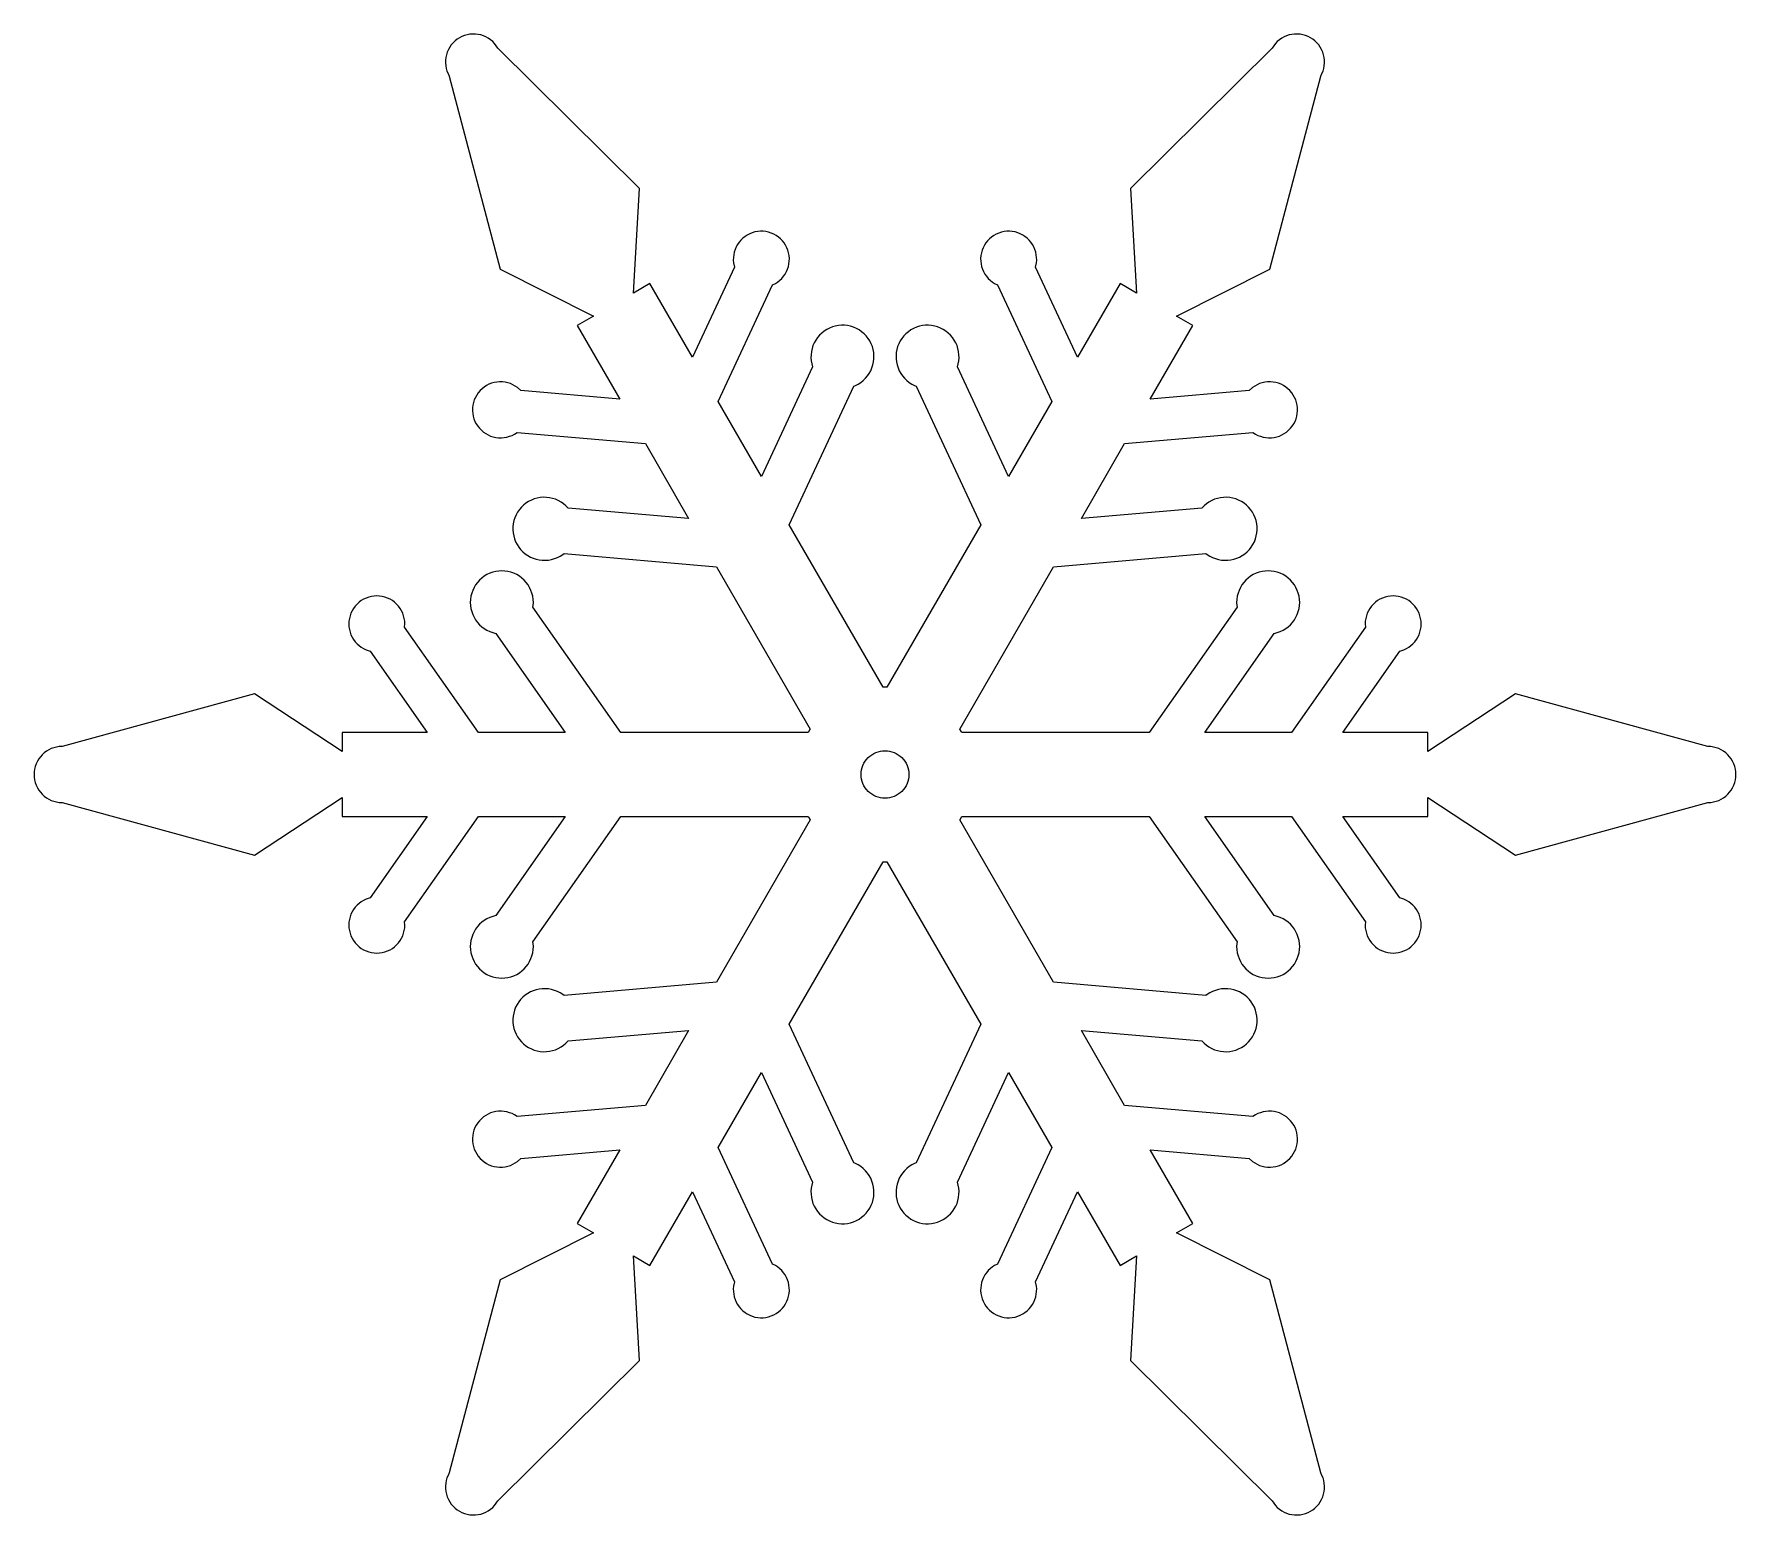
# Model space of a CAD drawing. Header units: millimetres. Extents: x -250 to 250, y -218 to 218.
import ezdxf

# ---------------------------------------------------------------- set-up
doc = ezdxf.new("R2010")
doc.units = ezdxf.units.MM
doc.layers.add('CUT_INNER', color=5, linetype='Continuous')
doc.layers.add('CUT_OUTER', color=1, linetype='Continuous')

msp = doc.modelspace()

# ---------------------------------------------------------------- linework, layer by layer
at = {"layer": 'CUT_INNER'}
msp.add_lwpolyline([(6.97, 0.69), (7, 0), (6.97, -0.69), (6.87, -1.37), (6.7, -2.03), (6.47, -2.68), (6.17, -3.3), (5.82, -3.89), (5.41, -4.44), (4.95, -4.95), (4.44, -5.41), (3.89, -5.82), (3.3, -6.17), (2.68, -6.47), (2.03, -6.7), (1.37, -6.87), (0.69, -6.97), (0, -7), (-0.69, -6.97), (-1.37, -6.87), (-2.03, -6.7), (-2.68, -6.47), (-3.3, -6.17), (-3.89, -5.82), (-4.44, -5.41), (-4.95, -4.95), (-5.41, -4.44), (-5.82, -3.89), (-6.17, -3.3), (-6.47, -2.68), (-6.7, -2.03), (-6.87, -1.37), (-6.97, -0.69), (-7, 0), (-6.97, 0.69), (-6.87, 1.37), (-6.7, 2.03), (-6.47, 2.68), (-6.17, 3.3), (-5.82, 3.89), (-5.41, 4.44), (-4.95, 4.95), (-4.44, 5.41), (-3.89, 5.82), (-3.3, 6.17), (-2.68, 6.47), (-2.03, 6.7), (-1.37, 6.87), (-0.69, 6.97), (0, 7), (0.69, 6.97), (1.37, 6.87), (2.03, 6.7), (2.68, 6.47), (3.3, 6.17), (3.89, 5.82), (4.44, 5.41), (4.95, 4.95), (5.41, 4.44), (5.82, 3.89), (6.17, 3.3), (6.47, 2.68), (6.7, 2.03), (6.87, 1.37), (6.97, 0.69)], close=True, dxfattribs=at)
at = {"layer": 'CUT_OUTER'}
msp.add_lwpolyline([(11.89, -132.01), (12.8, -132.02), (13.7, -131.95), (14.6, -131.79), (15.47, -131.54), (16.31, -131.2), (17.12, -130.79), (17.89, -130.29), (18.6, -129.73), (19.25, -129.1), (19.84, -128.4), (20.36, -127.66), (20.8, -126.86), (21.16, -126.03), (21.44, -125.16), (21.63, -124.28), (21.73, -123.37), (21.75, -122.46), (21.67, -121.56), (21.51, -120.67), (21.26, -119.79), (36.29, -87.55), (49.02, -109.6), (33.03, -143.88), (32.21, -144.29), (31.54, -144.72), (30.9, -145.23), (30.32, -145.79), (29.8, -146.4), (29.34, -147.07), (28.95, -147.77), (28.63, -148.51), (28.38, -149.28), (28.21, -150.07), (28.12, -150.88), (28.1, -151.68), (28.17, -152.49), (28.31, -153.28), (28.54, -154.06), (28.83, -154.81), (29.2, -155.53), (29.64, -156.21), (30.14, -156.84), (30.7, -157.42), (31.32, -157.94), (31.98, -158.4), (32.69, -158.8), (33.43, -159.12), (34.2, -159.36), (34.99, -159.53), (35.79, -159.63), (36.6, -159.64), (37.4, -159.57), (38.2, -159.43), (38.98, -159.21), (39.73, -158.91), (40.45, -158.54), (41.12, -158.1), (41.76, -157.6), (42.34, -157.04), (42.86, -156.42), (43.32, -155.76), (43.71, -155.05), (44.03, -154.31), (44.28, -153.54), (44.45, -152.75), (44.54, -151.95), (44.56, -151.14), (44.49, -150.34), (44.22, -149.1), (56.55, -122.65), (69.04, -144.27), (73.88, -141.48), (72.1, -172.21), (113.76, -213.49), (114.19, -214.17), (114.7, -214.81), (115.26, -215.39), (115.87, -215.91), (116.54, -216.37), (117.24, -216.76), (117.99, -217.08), (118.75, -217.33), (119.54, -217.5), (120.35, -217.59), (121.15, -217.6), (121.96, -217.54), (122.75, -217.39), (123.53, -217.17), (124.28, -216.88), (125, -216.51), (125.68, -216.07), (126.31, -215.57), (126.89, -215), (127.41, -214.39), (127.87, -213.72), (128.27, -213.02), (128.59, -212.28), (128.83, -211.51), (129.01, -210.72), (129.1, -209.92), (129.11, -209.11), (129.04, -208.3), (128.9, -207.51), (128.68, -206.73), (128.38, -205.98), (128.01, -205.26), (113.08, -148.54), (85.59, -134.72), (90.42, -131.93), (77.94, -110.3), (107.02, -112.85), (107.95, -113.7), (108.62, -114.16), (109.32, -114.55), (110.06, -114.87), (110.83, -115.12), (111.62, -115.29), (112.42, -115.38), (113.23, -115.4), (114.04, -115.33), (114.83, -115.18), (115.61, -114.96), (116.36, -114.67), (117.08, -114.3), (117.76, -113.86), (118.39, -113.36), (118.97, -112.8), (119.49, -112.18), (119.95, -111.52), (120.34, -110.81), (120.67, -110.07), (120.91, -109.3), (121.08, -108.51), (121.18, -107.71), (121.19, -106.9), (121.12, -106.1), (120.98, -105.3), (120.76, -104.52), (120.46, -103.77), (120.09, -103.05), (119.65, -102.38), (119.15, -101.74), (118.59, -101.16), (117.97, -100.64), (117.31, -100.18), (116.6, -99.79), (115.86, -99.47), (115.09, -99.22), (114.3, -99.05), (113.5, -98.96), (112.69, -98.94), (111.89, -99.01), (111.09, -99.15), (110.32, -99.38), (109.57, -99.67), (108.85, -100.04), (108.08, -100.55), (70.4, -97.25), (57.68, -75.21), (93.11, -78.31), (93.74, -78.96), (94.44, -79.55), (95.18, -80.07), (95.98, -80.51), (96.81, -80.87), (97.68, -81.15), (98.57, -81.34), (99.47, -81.44), (100.38, -81.46), (101.28, -81.38), (102.18, -81.22), (103.05, -80.97), (103.9, -80.64), (104.7, -80.22), (105.47, -79.73), (106.18, -79.16), (106.83, -78.53), (107.42, -77.84), (107.94, -77.09), (108.38, -76.3), (108.74, -75.46), (109.02, -74.6), (109.21, -73.71), (109.31, -72.81), (109.33, -71.9), (109.25, -70.99), (109.09, -70.1), (108.84, -69.23), (108.51, -68.38), (108.09, -67.57), (107.6, -66.81), (107.04, -66.1), (106.4, -65.44), (105.71, -64.86), (104.96, -64.34), (104.17, -63.9), (103.34, -63.54), (102.47, -63.26), (101.58, -63.07), (100.68, -62.96), (99.77, -62.95), (98.87, -63.02), (97.97, -63.19), (97.1, -63.44), (96.25, -63.77), (95.44, -64.18), (94.68, -64.68), (94.29, -64.98), (49.51, -61.07), (21.97, -13.36), (22.05, -13.21), (22.55, -12.35), (77.64, -12.35), (103.42, -49.17), (103.35, -49.66), (103.31, -50.56), (103.35, -51.47), (103.49, -52.37), (103.71, -53.25), (104.01, -54.11), (104.4, -54.93), (104.87, -55.71), (105.41, -56.44), (106.02, -57.11), (106.69, -57.72), (107.42, -58.26), (108.2, -58.73), (109.02, -59.12), (109.88, -59.43), (110.76, -59.65), (111.66, -59.78), (112.57, -59.82), (113.47, -59.78), (114.37, -59.65), (115.25, -59.43), (116.11, -59.12), (116.93, -58.73), (117.71, -58.26), (118.44, -57.72), (119.11, -57.11), (119.72, -56.44), (120.27, -55.71), (120.73, -54.93), (121.12, -54.11), (121.43, -53.25), (121.65, -52.37), (121.78, -51.47), (121.83, -50.56), (121.78, -49.66), (121.65, -48.76), (121.43, -47.88), (121.12, -47.02), (120.73, -46.2), (120.27, -45.42), (119.72, -44.69), (119.11, -44.02), (118.44, -43.41), (117.71, -42.87), (116.93, -42.4), (116.11, -42.01), (115.25, -41.7), (114.37, -41.48), (93.97, -12.35), (119.42, -12.35), (141.12, -43.33), (141.06, -44.24), (141.1, -45.05), (141.22, -45.85), (141.42, -46.63), (141.69, -47.39), (142.03, -48.12), (142.45, -48.82), (142.93, -49.47), (143.47, -50.06), (144.07, -50.61), (144.72, -51.09), (145.41, -51.5), (146.14, -51.85), (146.9, -52.12), (147.69, -52.32), (148.49, -52.44), (149.29, -52.47), (150.1, -52.44), (150.9, -52.32), (151.68, -52.12), (152.44, -51.85), (153.17, -51.5), (153.87, -51.09), (154.51, -50.61), (155.11, -50.06), (155.66, -49.47), (156.14, -48.82), (156.55, -48.12), (156.9, -47.39), (157.17, -46.63), (157.37, -45.85), (157.48, -45.05), (157.52, -44.24), (157.48, -43.44), (157.37, -42.64), (157.17, -41.86), (156.9, -41.09), (156.55, -40.36), (156.14, -39.67), (155.66, -39.02), (155.11, -38.42), (154.51, -37.88), (153.87, -37.4), (153.17, -36.99), (152.44, -36.64), (151.24, -36.26), (134.49, -12.35), (159.47, -12.35), (159.47, -6.76), (185.19, -23.66), (241.77, -8.23), (242.58, -8.19), (243.38, -8.07), (244.16, -7.88), (244.92, -7.6), (245.65, -7.26), (246.34, -6.84), (246.99, -6.36), (247.59, -5.82), (248.13, -5.22), (248.61, -4.57), (249.03, -3.88), (249.37, -3.15), (249.65, -2.39), (249.84, -1.61), (249.96, -0.81), (250, 0), (249.96, 0.81), (249.84, 1.61), (249.65, 2.39), (249.37, 3.15), (249.03, 3.88), (248.61, 4.57), (248.13, 5.22), (247.59, 5.82), (246.99, 6.36), (246.34, 6.84), (245.65, 7.26), (244.92, 7.6), (244.16, 7.88), (243.38, 8.07), (242.58, 8.19), (241.77, 8.23), (185.19, 23.66), (159.47, 6.76), (159.47, 12.35), (134.49, 12.35), (151.24, 36.26), (152.44, 36.64), (153.17, 36.99), (153.87, 37.4), (154.51, 37.88), (155.11, 38.42), (155.66, 39.02), (156.14, 39.67), (156.55, 40.36), (156.9, 41.09), (157.17, 41.86), (157.37, 42.64), (157.48, 43.44), (157.52, 44.24), (157.48, 45.05), (157.37, 45.85), (157.17, 46.63), (156.9, 47.39), (156.55, 48.12), (156.14, 48.82), (155.66, 49.47), (155.11, 50.06), (154.51, 50.61), (153.87, 51.09), (153.17, 51.5), (152.44, 51.85), (151.68, 52.12), (150.9, 52.32), (150.1, 52.44), (149.29, 52.47), (148.49, 52.44), (147.69, 52.32), (146.9, 52.12), (146.14, 51.85), (145.41, 51.5), (144.72, 51.09), (144.07, 50.61), (143.47, 50.06), (142.93, 49.47), (142.45, 48.82), (142.03, 48.12), (141.69, 47.39), (141.42, 46.63), (141.22, 45.85), (141.1, 45.05), (141.06, 44.24), (141.12, 43.33), (119.42, 12.35), (93.97, 12.35), (114.37, 41.48), (115.25, 41.7), (116.11, 42.01), (116.93, 42.4), (117.71, 42.87), (118.44, 43.41), (119.11, 44.02), (119.72, 44.69), (120.27, 45.42), (120.73, 46.2), (121.12, 47.02), (121.43, 47.88), (121.65, 48.76), (121.78, 49.66), (121.83, 50.56), (121.78, 51.47), (121.65, 52.37), (121.43, 53.25), (121.12, 54.11), (120.73, 54.93), (120.27, 55.71), (119.72, 56.44), (119.11, 57.11), (118.44, 57.72), (117.71, 58.26), (116.93, 58.73), (116.11, 59.12), (115.25, 59.43), (114.37, 59.65), (113.47, 59.78), (112.57, 59.82), (111.66, 59.78), (110.76, 59.65), (109.88, 59.43), (109.02, 59.12), (108.2, 58.73), (107.42, 58.26), (106.69, 57.72), (106.02, 57.11), (105.41, 56.44), (104.87, 55.71), (104.4, 54.93), (104.01, 54.11), (103.71, 53.25), (103.49, 52.37), (103.35, 51.47), (103.31, 50.56), (103.35, 49.66), (103.42, 49.17), (77.64, 12.35), (22.55, 12.35), (22.47, 12.49), (21.97, 13.36), (49.51, 61.07), (94.29, 64.98), (94.68, 64.68), (95.44, 64.18), (96.25, 63.77), (97.1, 63.44), (97.97, 63.19), (98.87, 63.02), (99.77, 62.95), (100.68, 62.96), (101.58, 63.07), (102.47, 63.26), (103.34, 63.54), (104.17, 63.9), (104.96, 64.34), (105.71, 64.86), (106.4, 65.44), (107.04, 66.1), (107.6, 66.81), (108.09, 67.57), (108.51, 68.38), (108.84, 69.23), (109.09, 70.1), (109.25, 70.99), (109.33, 71.9), (109.31, 72.81), (109.21, 73.71), (109.02, 74.6), (108.74, 75.46), (108.38, 76.3), (107.94, 77.09), (107.42, 77.84), (106.83, 78.53), (106.18, 79.16), (105.47, 79.73), (104.7, 80.22), (103.9, 80.64), (103.05, 80.97), (102.18, 81.22), (101.28, 81.38), (100.38, 81.46), (99.47, 81.44), (98.57, 81.34), (97.68, 81.15), (96.81, 80.87), (95.98, 80.51), (95.18, 80.07), (94.44, 79.55), (93.74, 78.96), (93.11, 78.31), (57.68, 75.21), (70.4, 97.25), (108.08, 100.55), (108.85, 100.04), (109.57, 99.67), (110.32, 99.38), (111.09, 99.15), (111.89, 99.01), (112.69, 98.94), (113.5, 98.96), (114.3, 99.05), (115.09, 99.22), (115.86, 99.47), (116.6, 99.79), (117.31, 100.18), (117.97, 100.64), (118.59, 101.16), (119.15, 101.74), (119.65, 102.38), (120.09, 103.05), (120.46, 103.77), (120.76, 104.52), (120.98, 105.3), (121.12, 106.1), (121.19, 106.9), (121.18, 107.71), (121.08, 108.51), (120.91, 109.3), (120.67, 110.07), (120.34, 110.81), (119.95, 111.52), (119.49, 112.18), (118.97, 112.8), (118.39, 113.36), (117.76, 113.86), (117.08, 114.3), (116.36, 114.67), (115.61, 114.96), (114.83, 115.18), (114.04, 115.33), (113.23, 115.4), (112.42, 115.38), (111.62, 115.29), (110.83, 115.12), (110.06, 114.87), (109.32, 114.55), (108.62, 114.16), (107.95, 113.7), (107.02, 112.85), (77.94, 110.3), (90.42, 131.93), (85.59, 134.72), (113.08, 148.54), (128.01, 205.26), (128.38, 205.98), (128.68, 206.73), (128.9, 207.51), (129.04, 208.3), (129.11, 209.11), (129.1, 209.92), (129.01, 210.72), (128.83, 211.51), (128.59, 212.28), (128.27, 213.02), (127.87, 213.72), (127.41, 214.39), (126.89, 215), (126.31, 215.57), (125.68, 216.07), (125, 216.51), (124.28, 216.88), (123.53, 217.17), (122.75, 217.39), (121.96, 217.54), (121.15, 217.6), (120.35, 217.59), (119.54, 217.5), (118.75, 217.33), (117.99, 217.08), (117.24, 216.76), (116.54, 216.37), (115.87, 215.91), (115.26, 215.39), (114.7, 214.81), (114.19, 214.17), (113.76, 213.49), (72.1, 172.21), (73.88, 141.48), (69.04, 144.27), (56.55, 122.65), (44.22, 149.1), (44.49, 150.34), (44.56, 151.14), (44.54, 151.95), (44.45, 152.75), (44.28, 153.54), (44.03, 154.31), (43.71, 155.05), (43.32, 155.76), (42.86, 156.42), (42.34, 157.04), (41.76, 157.6), (41.12, 158.1), (40.45, 158.54), (39.73, 158.91), (38.98, 159.21), (38.2, 159.43), (37.4, 159.57), (36.6, 159.64), (35.79, 159.63), (34.99, 159.53), (34.2, 159.36), (33.43, 159.12), (32.69, 158.8), (31.98, 158.4), (31.32, 157.94), (30.7, 157.42), (30.14, 156.84), (29.64, 156.21), (29.2, 155.53), (28.83, 154.81), (28.54, 154.06), (28.31, 153.28), (28.17, 152.49), (28.1, 151.68), (28.12, 150.88), (28.21, 150.07), (28.38, 149.28), (28.63, 148.51), (28.95, 147.77), (29.34, 147.07), (29.8, 146.4), (30.32, 145.79), (30.9, 145.23), (31.54, 144.72), (32.21, 144.29), (33.03, 143.88), (49.02, 109.6), (36.29, 87.55), (21.26, 119.79), (21.51, 120.67), (21.67, 121.56), (21.75, 122.46), (21.73, 123.37), (21.63, 124.28), (21.44, 125.16), (21.16, 126.03), (20.8, 126.86), (20.36, 127.66), (19.84, 128.4), (19.25, 129.1), (18.6, 129.73), (17.89, 130.29), (17.12, 130.79), (16.31, 131.2), (15.47, 131.54), (14.6, 131.79), (13.7, 131.95), (12.8, 132.02), (11.89, 132.01), (10.98, 131.9), (10.1, 131.71), (9.23, 131.43), (8.4, 131.07), (7.6, 130.63), (6.86, 130.11), (6.16, 129.53), (5.53, 128.87), (4.97, 128.16), (4.47, 127.4), (4.06, 126.59), (3.72, 125.74), (3.48, 124.87), (3.31, 123.98), (3.24, 123.07), (3.25, 122.16), (3.36, 121.26), (3.55, 120.37), (3.83, 119.51), (4.19, 118.67), (4.63, 117.88), (5.15, 117.13), (5.73, 116.44), (6.39, 115.81), (7.1, 115.24), (7.86, 114.75), (8.67, 114.33), (9.13, 114.15), (28.13, 73.41), (0.58, 25.7), (-0.42, 25.7), (-0.58, 25.7), (-28.13, 73.41), (-9.13, 114.15), (-8.67, 114.33), (-7.86, 114.75), (-7.1, 115.24), (-6.39, 115.81), (-5.73, 116.44), (-5.15, 117.13), (-4.63, 117.88), (-4.19, 118.67), (-3.83, 119.51), (-3.55, 120.37), (-3.36, 121.26), (-3.25, 122.16), (-3.24, 123.07), (-3.31, 123.98), (-3.48, 124.87), (-3.72, 125.74), (-4.06, 126.59), (-4.47, 127.4), (-4.97, 128.16), (-5.53, 128.87), (-6.16, 129.53), (-6.86, 130.11), (-7.6, 130.63), (-8.4, 131.07), (-9.23, 131.43), (-10.1, 131.71), (-10.98, 131.9), (-11.89, 132.01), (-12.8, 132.02), (-13.7, 131.95), (-14.6, 131.79), (-15.47, 131.54), (-16.31, 131.2), (-17.12, 130.79), (-17.89, 130.29), (-18.6, 129.73), (-19.25, 129.1), (-19.84, 128.4), (-20.36, 127.66), (-20.8, 126.86), (-21.16, 126.03), (-21.44, 125.16), (-21.63, 124.28), (-21.73, 123.37), (-21.75, 122.46), (-21.67, 121.56), (-21.51, 120.67), (-21.26, 119.79), (-36.29, 87.55), (-49.02, 109.6), (-33.03, 143.88), (-32.21, 144.29), (-31.54, 144.72), (-30.9, 145.23), (-30.32, 145.79), (-29.8, 146.4), (-29.34, 147.07), (-28.95, 147.77), (-28.63, 148.51), (-28.38, 149.28), (-28.21, 150.07), (-28.12, 150.88), (-28.1, 151.68), (-28.17, 152.49), (-28.31, 153.28), (-28.54, 154.06), (-28.83, 154.81), (-29.2, 155.53), (-29.64, 156.21), (-30.14, 156.84), (-30.7, 157.42), (-31.32, 157.94), (-31.98, 158.4), (-32.69, 158.8), (-33.43, 159.12), (-34.2, 159.36), (-34.99, 159.53), (-35.79, 159.63), (-36.6, 159.64), (-37.4, 159.57), (-38.2, 159.43), (-38.98, 159.21), (-39.73, 158.91), (-40.45, 158.54), (-41.12, 158.1), (-41.76, 157.6), (-42.34, 157.04), (-42.86, 156.42), (-43.32, 155.76), (-43.71, 155.05), (-44.03, 154.31), (-44.28, 153.54), (-44.45, 152.75), (-44.54, 151.95), (-44.56, 151.14), (-44.49, 150.34), (-44.22, 149.1), (-56.55, 122.65), (-69.04, 144.27), (-73.88, 141.48), (-72.1, 172.21), (-113.76, 213.49), (-114.19, 214.17), (-114.7, 214.81), (-115.26, 215.39), (-115.87, 215.91), (-116.54, 216.37), (-117.24, 216.76), (-117.99, 217.08), (-118.75, 217.33), (-119.54, 217.5), (-120.35, 217.59), (-121.15, 217.6), (-121.96, 217.54), (-122.75, 217.39), (-123.53, 217.17), (-124.28, 216.88), (-125, 216.51), (-125.68, 216.07), (-126.31, 215.57), (-126.89, 215), (-127.41, 214.39), (-127.87, 213.72), (-128.27, 213.02), (-128.59, 212.28), (-128.83, 211.51), (-129.01, 210.72), (-129.1, 209.92), (-129.11, 209.11), (-129.04, 208.3), (-128.9, 207.51), (-128.68, 206.73), (-128.38, 205.98), (-128.01, 205.26), (-113.08, 148.54), (-85.59, 134.72), (-90.42, 131.93), (-77.94, 110.3), (-107.02, 112.85), (-107.95, 113.7), (-108.62, 114.16), (-109.32, 114.55), (-110.06, 114.87), (-110.83, 115.12), (-111.62, 115.29), (-112.42, 115.38), (-113.23, 115.4), (-114.04, 115.33), (-114.83, 115.18), (-115.61, 114.96), (-116.36, 114.67), (-117.08, 114.3), (-117.76, 113.86), (-118.39, 113.36), (-118.97, 112.8), (-119.49, 112.18), (-119.95, 111.52), (-120.34, 110.81), (-120.67, 110.07), (-120.91, 109.3), (-121.08, 108.51), (-121.18, 107.71), (-121.19, 106.9), (-121.12, 106.1), (-120.98, 105.3), (-120.76, 104.52), (-120.46, 103.77), (-120.09, 103.05), (-119.65, 102.38), (-119.15, 101.74), (-118.59, 101.16), (-117.97, 100.64), (-117.31, 100.18), (-116.6, 99.79), (-115.86, 99.47), (-115.09, 99.22), (-114.3, 99.05), (-113.5, 98.96), (-112.69, 98.94), (-111.89, 99.01), (-111.09, 99.15), (-110.32, 99.38), (-109.57, 99.67), (-108.85, 100.04), (-108.08, 100.55), (-70.4, 97.25), (-57.68, 75.21), (-93.11, 78.31), (-93.74, 78.96), (-94.44, 79.55), (-95.18, 80.07), (-95.98, 80.51), (-96.81, 80.87), (-97.68, 81.15), (-98.57, 81.34), (-99.47, 81.44), (-100.38, 81.46), (-101.28, 81.38), (-102.18, 81.22), (-103.05, 80.97), (-103.9, 80.64), (-104.7, 80.22), (-105.47, 79.73), (-106.18, 79.16), (-106.83, 78.53), (-107.42, 77.84), (-107.94, 77.09), (-108.38, 76.3), (-108.74, 75.46), (-109.02, 74.6), (-109.21, 73.71), (-109.31, 72.81), (-109.33, 71.9), (-109.25, 70.99), (-109.09, 70.1), (-108.84, 69.23), (-108.51, 68.38), (-108.09, 67.57), (-107.6, 66.81), (-107.04, 66.1), (-106.4, 65.44), (-105.71, 64.86), (-104.96, 64.34), (-104.17, 63.9), (-103.34, 63.54), (-102.47, 63.26), (-101.58, 63.07), (-100.68, 62.96), (-99.77, 62.95), (-98.87, 63.02), (-97.97, 63.19), (-97.1, 63.44), (-96.25, 63.77), (-95.44, 64.18), (-94.68, 64.68), (-94.29, 64.98), (-49.51, 61.07), (-21.97, 13.36), (-22.05, 13.21), (-22.55, 12.35), (-77.64, 12.35), (-103.42, 49.17), (-103.35, 49.66), (-103.31, 50.56), (-103.35, 51.47), (-103.49, 52.37), (-103.71, 53.25), (-104.01, 54.11), (-104.4, 54.93), (-104.87, 55.71), (-105.41, 56.44), (-106.02, 57.11), (-106.69, 57.72), (-107.42, 58.26), (-108.2, 58.73), (-109.02, 59.12), (-109.88, 59.43), (-110.76, 59.65), (-111.66, 59.78), (-112.57, 59.82), (-113.47, 59.78), (-114.37, 59.65), (-115.25, 59.43), (-116.11, 59.12), (-116.93, 58.73), (-117.71, 58.26), (-118.44, 57.72), (-119.11, 57.11), (-119.72, 56.44), (-120.27, 55.71), (-120.73, 54.93), (-121.12, 54.11), (-121.43, 53.25), (-121.65, 52.37), (-121.78, 51.47), (-121.83, 50.56), (-121.78, 49.66), (-121.65, 48.76), (-121.43, 47.88), (-121.12, 47.02), (-120.73, 46.2), (-120.27, 45.42), (-119.72, 44.69), (-119.11, 44.02), (-118.44, 43.41), (-117.71, 42.87), (-116.93, 42.4), (-116.11, 42.01), (-115.25, 41.7), (-114.37, 41.48), (-93.97, 12.35), (-119.42, 12.35), (-141.12, 43.33), (-141.06, 44.24), (-141.1, 45.05), (-141.22, 45.85), (-141.42, 46.63), (-141.69, 47.39), (-142.03, 48.12), (-142.45, 48.82), (-142.93, 49.47), (-143.47, 50.06), (-144.07, 50.61), (-144.72, 51.09), (-145.41, 51.5), (-146.14, 51.85), (-146.9, 52.12), (-147.69, 52.32), (-148.49, 52.44), (-149.29, 52.47), (-150.1, 52.44), (-150.9, 52.32), (-151.68, 52.12), (-152.44, 51.85), (-153.17, 51.5), (-153.87, 51.09), (-154.51, 50.61), (-155.11, 50.06), (-155.66, 49.47), (-156.14, 48.82), (-156.55, 48.12), (-156.9, 47.39), (-157.17, 46.63), (-157.37, 45.85), (-157.48, 45.05), (-157.52, 44.24), (-157.48, 43.44), (-157.37, 42.64), (-157.17, 41.86), (-156.9, 41.09), (-156.55, 40.36), (-156.14, 39.67), (-155.66, 39.02), (-155.11, 38.42), (-154.51, 37.88), (-153.87, 37.4), (-153.17, 36.99), (-152.44, 36.64), (-151.24, 36.26), (-134.49, 12.35), (-159.47, 12.35), (-159.47, 6.76), (-185.19, 23.66), (-241.77, 8.23), (-242.58, 8.19), (-243.38, 8.07), (-244.16, 7.88), (-244.92, 7.6), (-245.65, 7.26), (-246.34, 6.84), (-246.99, 6.36), (-247.59, 5.82), (-248.13, 5.22), (-248.61, 4.57), (-249.03, 3.88), (-249.37, 3.15), (-249.65, 2.39), (-249.84, 1.61), (-249.96, 0.81), (-250, 0), (-249.96, -0.81), (-249.84, -1.61), (-249.65, -2.39), (-249.37, -3.15), (-249.03, -3.88), (-248.61, -4.57), (-248.13, -5.22), (-247.59, -5.82), (-246.99, -6.36), (-246.34, -6.84), (-245.65, -7.26), (-244.92, -7.6), (-244.16, -7.88), (-243.38, -8.07), (-242.58, -8.19), (-241.77, -8.23), (-185.19, -23.66), (-159.47, -6.76), (-159.47, -12.35), (-134.49, -12.35), (-151.24, -36.26), (-152.44, -36.64), (-153.17, -36.99), (-153.87, -37.4), (-154.51, -37.88), (-155.11, -38.42), (-155.66, -39.02), (-156.14, -39.67), (-156.55, -40.36), (-156.9, -41.09), (-157.17, -41.86), (-157.37, -42.64), (-157.48, -43.44), (-157.52, -44.24), (-157.48, -45.05), (-157.37, -45.85), (-157.17, -46.63), (-156.9, -47.39), (-156.55, -48.12), (-156.14, -48.82), (-155.66, -49.47), (-155.11, -50.06), (-154.51, -50.61), (-153.87, -51.09), (-153.17, -51.5), (-152.44, -51.85), (-151.68, -52.12), (-150.9, -52.32), (-150.1, -52.44), (-149.29, -52.47), (-148.49, -52.44), (-147.69, -52.32), (-146.9, -52.12), (-146.14, -51.85), (-145.41, -51.5), (-144.72, -51.09), (-144.07, -50.61), (-143.47, -50.06), (-142.93, -49.47), (-142.45, -48.82), (-142.03, -48.12), (-141.69, -47.39), (-141.42, -46.63), (-141.22, -45.85), (-141.1, -45.05), (-141.06, -44.24), (-141.12, -43.33), (-119.42, -12.35), (-93.97, -12.35), (-114.37, -41.48), (-115.25, -41.7), (-116.11, -42.01), (-116.93, -42.4), (-117.71, -42.87), (-118.44, -43.41), (-119.11, -44.02), (-119.72, -44.69), (-120.27, -45.42), (-120.73, -46.2), (-121.12, -47.02), (-121.43, -47.88), (-121.65, -48.76), (-121.78, -49.66), (-121.83, -50.56), (-121.78, -51.47), (-121.65, -52.37), (-121.43, -53.25), (-121.12, -54.11), (-120.73, -54.93), (-120.27, -55.71), (-119.72, -56.44), (-119.11, -57.11), (-118.44, -57.72), (-117.71, -58.26), (-116.93, -58.73), (-116.11, -59.12), (-115.25, -59.43), (-114.37, -59.65), (-113.47, -59.78), (-112.57, -59.82), (-111.66, -59.78), (-110.76, -59.65), (-109.88, -59.43), (-109.02, -59.12), (-108.2, -58.73), (-107.42, -58.26), (-106.69, -57.72), (-106.02, -57.11), (-105.41, -56.44), (-104.87, -55.71), (-104.4, -54.93), (-104.01, -54.11), (-103.71, -53.25), (-103.49, -52.37), (-103.35, -51.47), (-103.31, -50.56), (-103.35, -49.66), (-103.42, -49.17), (-77.64, -12.35), (-22.55, -12.35), (-22.47, -12.49), (-21.97, -13.36), (-49.51, -61.07), (-94.29, -64.98), (-94.68, -64.68), (-95.44, -64.18), (-96.25, -63.77), (-97.1, -63.44), (-97.97, -63.19), (-98.87, -63.02), (-99.77, -62.95), (-100.68, -62.96), (-101.58, -63.07), (-102.47, -63.26), (-103.34, -63.54), (-104.17, -63.9), (-104.96, -64.34), (-105.71, -64.86), (-106.4, -65.44), (-107.04, -66.1), (-107.6, -66.81), (-108.09, -67.57), (-108.51, -68.38), (-108.84, -69.23), (-109.09, -70.1), (-109.25, -70.99), (-109.33, -71.9), (-109.31, -72.81), (-109.21, -73.71), (-109.02, -74.6), (-108.74, -75.46), (-108.38, -76.3), (-107.94, -77.09), (-107.42, -77.84), (-106.83, -78.53), (-106.18, -79.16), (-105.47, -79.73), (-104.7, -80.22), (-103.9, -80.64), (-103.05, -80.97), (-102.18, -81.22), (-101.28, -81.38), (-100.38, -81.46), (-99.47, -81.44), (-98.57, -81.34), (-97.68, -81.15), (-96.81, -80.87), (-95.98, -80.51), (-95.18, -80.07), (-94.44, -79.55), (-93.74, -78.96), (-93.11, -78.31), (-57.68, -75.21), (-70.4, -97.25), (-108.08, -100.55), (-108.85, -100.04), (-109.57, -99.67), (-110.32, -99.38), (-111.09, -99.15), (-111.89, -99.01), (-112.69, -98.94), (-113.5, -98.96), (-114.3, -99.05), (-115.09, -99.22), (-115.86, -99.47), (-116.6, -99.79), (-117.31, -100.18), (-117.97, -100.64), (-118.59, -101.16), (-119.15, -101.74), (-119.65, -102.38), (-120.09, -103.05), (-120.46, -103.77), (-120.76, -104.52), (-120.98, -105.3), (-121.12, -106.1), (-121.19, -106.9), (-121.18, -107.71), (-121.08, -108.51), (-120.91, -109.3), (-120.67, -110.07), (-120.34, -110.81), (-119.95, -111.52), (-119.49, -112.18), (-118.97, -112.8), (-118.39, -113.36), (-117.76, -113.86), (-117.08, -114.3), (-116.36, -114.67), (-115.61, -114.96), (-114.83, -115.18), (-114.04, -115.33), (-113.23, -115.4), (-112.42, -115.38), (-111.62, -115.29), (-110.83, -115.12), (-110.06, -114.87), (-109.32, -114.55), (-108.62, -114.16), (-107.95, -113.7), (-107.02, -112.85), (-77.94, -110.3), (-90.42, -131.93), (-85.59, -134.72), (-113.08, -148.54), (-128.01, -205.26), (-128.38, -205.98), (-128.68, -206.73), (-128.9, -207.51), (-129.04, -208.3), (-129.11, -209.11), (-129.1, -209.92), (-129.01, -210.72), (-128.83, -211.51), (-128.59, -212.28), (-128.27, -213.02), (-127.87, -213.72), (-127.41, -214.39), (-126.89, -215), (-126.31, -215.57), (-125.68, -216.07), (-125, -216.51), (-124.28, -216.88), (-123.53, -217.17), (-122.75, -217.39), (-121.96, -217.54), (-121.15, -217.6), (-120.35, -217.59), (-119.54, -217.5), (-118.75, -217.33), (-117.99, -217.08), (-117.24, -216.76), (-116.54, -216.37), (-115.87, -215.91), (-115.26, -215.39), (-114.7, -214.81), (-114.19, -214.17), (-113.76, -213.49), (-72.1, -172.21), (-73.88, -141.48), (-69.04, -144.27), (-56.55, -122.65), (-44.22, -149.1), (-44.49, -150.34), (-44.56, -151.14), (-44.54, -151.95), (-44.45, -152.75), (-44.28, -153.54), (-44.03, -154.31), (-43.71, -155.05), (-43.32, -155.76), (-42.86, -156.42), (-42.34, -157.04), (-41.76, -157.6), (-41.12, -158.1), (-40.45, -158.54), (-39.73, -158.91), (-38.98, -159.21), (-38.2, -159.43), (-37.4, -159.57), (-36.6, -159.64), (-35.79, -159.63), (-34.99, -159.53), (-34.2, -159.36), (-33.43, -159.12), (-32.69, -158.8), (-31.98, -158.4), (-31.32, -157.94), (-30.7, -157.42), (-30.14, -156.84), (-29.64, -156.21), (-29.2, -155.53), (-28.83, -154.81), (-28.54, -154.06), (-28.31, -153.28), (-28.17, -152.49), (-28.1, -151.68), (-28.12, -150.88), (-28.21, -150.07), (-28.38, -149.28), (-28.63, -148.51), (-28.95, -147.77), (-29.34, -147.07), (-29.8, -146.4), (-30.32, -145.79), (-30.9, -145.23), (-31.54, -144.72), (-32.21, -144.29), (-33.03, -143.88), (-49.02, -109.6), (-36.29, -87.55), (-21.26, -119.79), (-21.51, -120.67), (-21.67, -121.56), (-21.75, -122.46), (-21.73, -123.37), (-21.63, -124.28), (-21.44, -125.16), (-21.16, -126.03), (-20.8, -126.86), (-20.36, -127.66), (-19.84, -128.4), (-19.25, -129.1), (-18.6, -129.73), (-17.89, -130.29), (-17.12, -130.79), (-16.31, -131.2), (-15.47, -131.54), (-14.6, -131.79), (-13.7, -131.95), (-12.8, -132.02), (-11.89, -132.01), (-10.98, -131.9), (-10.1, -131.71), (-9.23, -131.43), (-8.4, -131.07), (-7.6, -130.63), (-6.86, -130.11), (-6.16, -129.53), (-5.53, -128.87), (-4.97, -128.16), (-4.47, -127.4), (-4.06, -126.59), (-3.72, -125.74), (-3.48, -124.87), (-3.31, -123.98), (-3.24, -123.07), (-3.25, -122.16), (-3.36, -121.26), (-3.55, -120.37), (-3.83, -119.51), (-4.19, -118.67), (-4.63, -117.88), (-5.15, -117.13), (-5.73, -116.44), (-6.39, -115.81), (-7.1, -115.24), (-7.86, -114.75), (-8.67, -114.33), (-9.13, -114.15), (-28.13, -73.41), (-0.58, -25.7), (0.58, -25.7), (28.13, -73.41), (9.13, -114.15), (8.67, -114.33), (7.86, -114.75), (7.1, -115.24), (6.39, -115.81), (5.73, -116.44), (5.15, -117.13), (4.63, -117.88), (4.19, -118.67), (3.83, -119.51), (3.55, -120.37), (3.36, -121.26), (3.25, -122.16), (3.24, -123.07), (3.31, -123.98), (3.48, -124.87), (3.72, -125.74), (4.06, -126.59), (4.47, -127.4), (4.97, -128.16), (5.53, -128.87), (6.16, -129.53), (6.86, -130.11), (7.6, -130.63), (8.4, -131.07), (9.23, -131.43), (10.1, -131.71), (10.98, -131.9), (11.89, -132.01)], close=True, dxfattribs=at)

doc.saveas('drawing.dxf')
